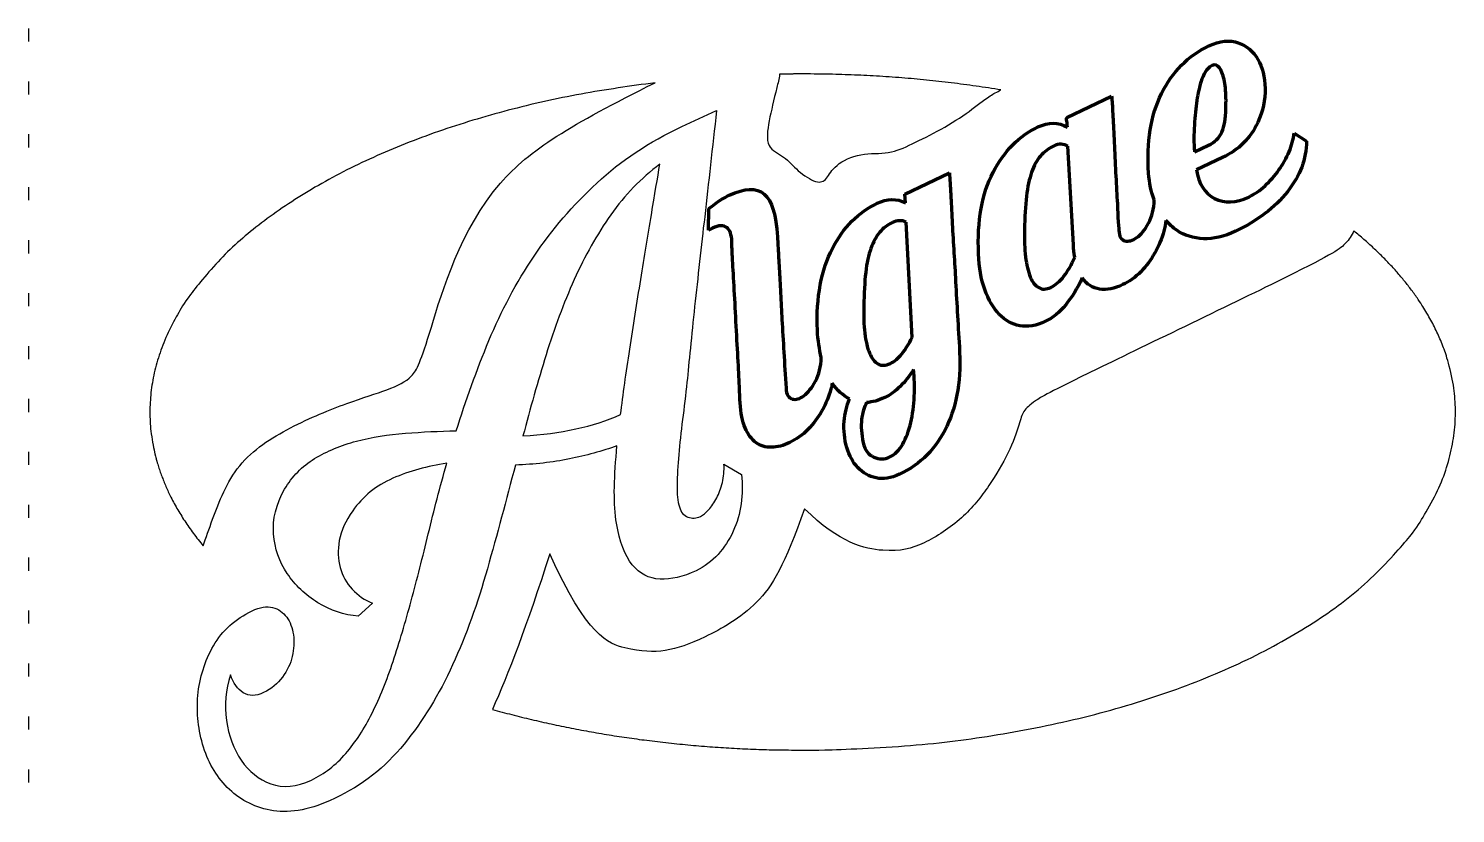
# Model space of a CAD drawing. Header units: millimetres. Extents: x 5931 to 6431, y -1362 to -140.
# Drawn here: x 6114.4 to 6223.3, y -610.4 to -550.5 of the extents above; entities that cross this region are included whole.
import ezdxf

# ---------------------------------------------------------------- set-up
doc = ezdxf.new("R2010")
doc.units = ezdxf.units.MM
doc.header["$MEASUREMENT"] = 0
for name, color, linetype, true_color in [('graveren', 220, 'Continuous', 0xff00b6), ('Snijden binnen', 160, 'Continuous', 0x0022ff), ('taglio', 98, 'Continuous', 0x004c00)]:
    doc.layers.add(name, color=color, linetype=linetype, true_color=true_color)

msp = doc.modelspace()

# ---------------------------------------------------------------- linework, layer by layer
at = {"layer": 'graveren', "color": 1, "lineweight": 211, "true_color": 0xff0000}
for p, q in [((6193.61, -557.25), (6197.03, -555.62)), ((6210.97, -558.45), (6211.91, -559.07)), ((6194.12, -566.98), (6193.7, -559.45)), ((6203.35, -559.89), (6204.44, -559.38)), ((6205.5, -560.32), (6203.51, -561.26)), ((6181.25, -563.11), (6184.66, -561.49)), ((6181.3, -563.77), (6181.25, -563.11)), ((6166.26, -565.85), (6166.28, -564.2)), ((6181.81, -574.07), (6181.34, -565.24)), ((6166.57, -565.7), (6166.26, -565.85)), ((6174.87, -575.58), (6174.87, -575.58))]:
    msp.add_line(p, q, dxfattribs=at)
at = {"layer": 'graveren', "color": 18, "true_color": 0x000000}
for p, q in [((6164.22, -557.95), (6166.88, -556.72)), ((6159.25, -582.76), (6159.27, -582.33)), ((6167.44, -583.74), (6168.79, -584.51)), ((6140.61, -594.34), (6139.53, -595.35))]:
    msp.add_line(p, q, dxfattribs=at)
at = {"layer": 'graveren', "color": 1, "lineweight": 211, "true_color": 0xff0000}
for points in [[(6200.84, -555.43), (6201.66, -553.76), (6202.87, -552.55), (6204.46, -551.79)], [(6204.46, -551.79), (6205.31, -551.39), (6206.06, -551.31), (6206.7, -551.55)], [(6206.7, -551.55), (6207.35, -551.79), (6207.85, -552.21), (6208.2, -552.82)], [(6205.01, -553.27), (6204.82, -553.19), (6204.6, -553.29), (6204.35, -553.56)], [(6205.46, -553.83), (6205.35, -553.53), (6205.2, -553.34), (6205.01, -553.27)], [(6208.2, -552.82), (6208.55, -553.42), (6208.74, -554.16), (6208.75, -555.03)], [(6204.35, -553.56), (6204.18, -553.74), (6204.02, -554.04), (6203.88, -554.47)], [(6205.72, -555), (6205.67, -554.52), (6205.58, -554.13), (6205.46, -553.83)], [(6199.86, -561.51), (6199.69, -559.13), (6200.02, -557.1), (6200.84, -555.43)], [(6203.88, -554.47), (6203.74, -554.89), (6203.63, -555.39), (6203.54, -555.96)], [(6205.75, -556.59), (6205.78, -556.02), (6205.77, -555.49), (6205.72, -555)], [(6208.75, -555.03), (6208.77, -555.9), (6208.58, -556.77), (6208.19, -557.64)], [(6197.03, -555.62), (6197.06, -555.84), (6197.08, -556.22), (6197.11, -556.76)], [(6203.54, -555.96), (6203.46, -556.53), (6203.4, -557.16), (6203.35, -557.84)], [(6205.45, -558.37), (6205.64, -557.92), (6205.74, -557.33), (6205.75, -556.59)], [(6191.41, -557.98), (6192.22, -557.6), (6192.97, -557.6), (6193.66, -557.99)], [(6193.61, -557.53), (6193.59, -557.4), (6193.59, -557.31), (6193.61, -557.25)], [(6193.66, -557.99), (6193.65, -557.81), (6193.64, -557.66), (6193.61, -557.53)], [(6197.11, -556.76), (6197.14, -557.31), (6197.17, -557.93), (6197.21, -558.64)], [(6208.19, -557.64), (6207.62, -558.85), (6206.72, -559.74), (6205.5, -560.32)], [(6187.99, -561.44), (6188.84, -559.81), (6189.98, -558.66), (6191.41, -557.98)], [(6197.21, -558.64), (6197.24, -559.35), (6197.27, -560.1), (6197.31, -560.88)], [(6203.35, -557.84), (6203.31, -558.52), (6203.31, -559.2), (6203.35, -559.89)], [(6204.44, -559.38), (6204.92, -559.15), (6205.25, -558.81), (6205.45, -558.37)], [(6210.58, -559.87), (6210.78, -559.39), (6210.91, -558.91), (6210.97, -558.45)], [(6192.6, -559.44), (6192.2, -559.63), (6191.87, -559.88), (6191.6, -560.2)], [(6193.7, -559.45), (6193.38, -559.25), (6193.01, -559.24), (6192.6, -559.44)], [(6209.81, -561.26), (6210.12, -560.82), (6210.38, -560.36), (6210.58, -559.87)], [(6211.91, -559.07), (6211.91, -560.41), (6211.43, -561.69), (6210.46, -562.92)], [(6191.6, -560.2), (6191.34, -560.51), (6191.11, -560.92), (6190.93, -561.43)], [(6197.31, -560.88), (6197.35, -561.66), (6197.39, -562.39), (6197.43, -563.08)], [(6184.66, -561.49), (6184.69, -561.96), (6184.72, -562.51), (6184.75, -563.12)], [(6186.88, -567.67), (6186.76, -565.14), (6187.13, -563.06), (6187.99, -561.44)], [(6190.93, -561.43), (6190.75, -561.93), (6190.62, -562.55), (6190.53, -563.27)], [(6200.28, -563.55), (6200.05, -562.95), (6199.91, -562.27), (6199.86, -561.51)], [(6203.51, -561.26), (6203.68, -562.32), (6204.15, -563.05), (6204.9, -563.44)], [(6208.75, -562.47), (6209.14, -562.11), (6209.5, -561.7), (6209.81, -561.26)], [(6167.85, -563.19), (6169.03, -562.63), (6169.92, -562.6), (6170.51, -563.1)], [(6170.51, -563.1), (6171.11, -563.61), (6171.44, -564.69), (6171.52, -566.36)], [(6184.75, -563.12), (6184.79, -563.74), (6184.83, -564.4), (6184.86, -565.11)], [(6197.43, -563.08), (6197.47, -563.78), (6197.5, -564.38), (6197.52, -564.89)], [(6210.46, -562.92), (6209.49, -564.14), (6208.17, -565.14), (6206.49, -565.94)], [(6207.5, -563.33), (6207.93, -563.13), (6208.35, -562.84), (6208.75, -562.47)], [(6166.28, -564.2), (6166.43, -564.1), (6166.59, -563.99), (6166.76, -563.86)], [(6166.76, -563.86), (6166.91, -563.74), (6167.07, -563.62), (6167.24, -563.51)], [(6167.24, -563.51), (6167.42, -563.41), (6167.62, -563.3), (6167.85, -563.19)], [(6175.72, -567.26), (6176.57, -565.63), (6177.71, -564.48), (6179.14, -563.81)], [(6179.14, -563.81), (6179.91, -563.44), (6180.63, -563.43), (6181.3, -563.77)], [(6190.53, -563.27), (6190.45, -564), (6190.4, -564.86), (6190.39, -565.85)], [(6199.86, -565.32), (6200.13, -564.82), (6200.27, -564.23), (6200.28, -563.55)], [(6204.9, -563.44), (6205.66, -563.83), (6206.52, -563.79), (6207.5, -563.33)], [(6180.3, -565.28), (6179.92, -565.45), (6179.6, -565.7), (6179.33, -566.02)], [(6181.34, -565.24), (6181.02, -565.09), (6180.67, -565.1), (6180.3, -565.28)], [(6184.86, -565.11), (6184.89, -565.82), (6184.93, -566.55), (6184.98, -567.3)], [(6197.52, -564.89), (6197.55, -565.39), (6197.57, -565.72), (6197.59, -565.86)], [(6198.96, -566.43), (6199.28, -566.2), (6199.58, -565.83), (6199.86, -565.32)], [(6201.18, -565.13), (6201.15, -565.39), (6201.09, -565.66), (6201.02, -565.93)], [(6202, -565.86), (6201.7, -565.66), (6201.43, -565.41), (6201.18, -565.13)], [(6167.65, -565.66), (6167.41, -565.46), (6167.04, -565.47), (6166.57, -565.7)], [(6168.04, -566.71), (6168.03, -566.21), (6167.9, -565.86), (6167.65, -565.66)], [(6171.52, -566.36), (6171.54, -566.55), (6171.56, -566.86), (6171.58, -567.28)], [(6179.33, -566.02), (6179.07, -566.34), (6178.84, -566.75), (6178.66, -567.25)], [(6190.39, -565.85), (6190.36, -566.6), (6190.39, -567.28), (6190.46, -567.89)], [(6197.59, -565.86), (6197.61, -566.34), (6197.76, -566.61), (6198.05, -566.67)], [(6201.02, -565.93), (6200.86, -566.52), (6200.63, -567.08), (6200.33, -567.6)], [(6204.04, -566.51), (6203.28, -566.48), (6202.6, -566.27), (6202, -565.86)], [(6206.49, -565.94), (6205.62, -566.35), (6204.8, -566.54), (6204.04, -566.51)], [(6168.09, -567.91), (6168.06, -567.29), (6168.04, -566.89), (6168.04, -566.71)], [(6171.58, -567.28), (6171.6, -567.7), (6171.63, -568.2), (6171.66, -568.78)], [(6174.57, -573.51), (6174.48, -570.97), (6174.86, -568.88), (6175.72, -567.26)], [(6178.66, -567.25), (6178.48, -567.75), (6178.35, -568.37), (6178.26, -569.09)], [(6184.98, -567.3), (6185.03, -568.05), (6185.08, -568.78), (6185.11, -569.5)], [(6194.22, -567.92), (6194.16, -567.62), (6194.12, -567.31), (6194.12, -566.98)], [(6198.05, -566.67), (6198.33, -566.74), (6198.64, -566.66), (6198.96, -566.43)], [(6168.21, -570.12), (6168.16, -569.26), (6168.12, -568.53), (6168.09, -567.91)], [(6187.35, -570.4), (6187.06, -569.61), (6186.91, -568.7), (6186.88, -567.67)], [(6190.46, -567.89), (6190.54, -568.5), (6190.66, -569.01), (6190.82, -569.42)], [(6193.39, -569.38), (6193.71, -568.97), (6193.98, -568.49), (6194.22, -567.92)], [(6200.33, -567.6), (6200.04, -568.13), (6199.68, -568.6), (6199.26, -569.03)], [(6171.66, -568.78), (6171.7, -569.36), (6171.73, -569.99), (6171.76, -570.68)], [(6178.26, -569.09), (6178.18, -569.82), (6178.13, -570.68), (6178.12, -571.67)], [(6185.11, -569.5), (6185.2, -571.18), (6185.3, -572.94), (6185.41, -574.76)], [(6190.82, -569.42), (6190.99, -569.82), (6191.2, -570.1), (6191.47, -570.25)], [(6192.39, -570.23), (6192.74, -570.07), (6193.08, -569.78), (6193.39, -569.38)], [(6194.79, -569.51), (6194.42, -570.3), (6194, -570.98), (6193.53, -571.56)], [(6196.12, -570.36), (6195.59, -570.29), (6195.15, -570), (6194.79, -569.51)], [(6199.26, -569.03), (6198.84, -569.46), (6198.38, -569.79), (6197.89, -570.02)], [(6168.36, -572.84), (6168.31, -571.88), (6168.26, -570.97), (6168.21, -570.12)], [(6171.76, -570.68), (6171.79, -571.36), (6171.83, -572.03), (6171.87, -572.7)], [(6188.46, -572.29), (6188, -571.82), (6187.64, -571.19), (6187.35, -570.4)], [(6191.47, -570.25), (6191.73, -570.41), (6192.04, -570.4), (6192.39, -570.23)], [(6197.89, -570.02), (6197.24, -570.33), (6196.66, -570.44), (6196.12, -570.36)], [(6178.12, -571.67), (6178.09, -572.42), (6178.12, -573.1), (6178.19, -573.72)], [(6193.53, -571.56), (6193.06, -572.14), (6192.54, -572.56), (6191.98, -572.82)], [(6168.51, -575.57), (6168.46, -574.72), (6168.41, -573.81), (6168.36, -572.84)], [(6171.87, -572.7), (6171.96, -574.28), (6172.06, -576.02), (6172.18, -577.92)], [(6190.03, -573.16), (6189.43, -573.05), (6188.91, -572.76), (6188.46, -572.29)], [(6191.98, -572.82), (6191.28, -573.16), (6190.63, -573.27), (6190.03, -573.16)], [(6174.87, -575.58), (6174.72, -574.96), (6174.62, -574.27), (6174.57, -573.51)], [(6178.19, -573.72), (6178.27, -574.33), (6178.38, -574.84), (6178.55, -575.24)], [(6181.03, -575.3), (6181.31, -574.95), (6181.57, -574.54), (6181.81, -574.07)], [(6185.41, -574.76), (6185.57, -577.15), (6185.25, -579.17), (6184.45, -580.85)], [(6168.62, -577.8), (6168.59, -577.16), (6168.56, -576.42), (6168.51, -575.57)], [(6174.43, -577.38), (6174.7, -576.88), (6174.84, -576.27), (6174.87, -575.58)], [(6178.55, -575.24), (6178.72, -575.64), (6178.93, -575.92), (6179.2, -576.07)], [(6179.2, -576.07), (6179.46, -576.23), (6179.78, -576.22), (6180.15, -576.04)], [(6180.15, -576.04), (6180.46, -575.89), (6180.75, -575.64), (6181.03, -575.3)], [(6181.92, -576.49), (6181.61, -577), (6181.26, -577.43), (6180.89, -577.8)], [(6181.97, -578.55), (6182, -577.83), (6181.98, -577.15), (6181.92, -576.49)], [(6168.68, -579.05), (6168.66, -578.85), (6168.64, -578.44), (6168.62, -577.8)], [(6172.18, -577.92), (6172.21, -578.41), (6172.36, -578.69), (6172.65, -578.76)], [(6173.55, -578.5), (6173.87, -578.26), (6174.16, -577.89), (6174.43, -577.38)], [(6175.61, -577.98), (6175.45, -578.58), (6175.22, -579.14), (6174.92, -579.66)], [(6175.71, -577.55), (6175.68, -577.69), (6175.65, -577.84), (6175.61, -577.98)], [(6177.02, -578.74), (6176.51, -578.49), (6176.08, -578.09), (6175.71, -577.55)], [(6180.89, -577.8), (6180.52, -578.17), (6180.13, -578.45), (6179.71, -578.65)], [(6169.05, -580.96), (6168.84, -580.46), (6168.71, -579.82), (6168.68, -579.05)], [(6172.65, -578.76), (6172.94, -578.83), (6173.24, -578.74), (6173.55, -578.5)], [(6176.61, -580.46), (6176.68, -579.84), (6176.81, -579.27), (6177.02, -578.74)], [(6178.33, -579.03), (6178.14, -579.38), (6178.02, -579.8), (6177.95, -580.32)], [(6179, -578.91), (6178.77, -578.96), (6178.55, -579.01), (6178.33, -579.03)], [(6179.71, -578.65), (6179.46, -578.76), (6179.23, -578.85), (6179, -578.91)], [(6181.7, -580.56), (6181.85, -579.93), (6181.94, -579.26), (6181.97, -578.55)], [(6174.92, -579.66), (6174.62, -580.18), (6174.27, -580.66), (6173.85, -581.08)], [(6176.82, -582.45), (6176.64, -581.83), (6176.57, -581.16), (6176.61, -580.46)], [(6177.95, -580.32), (6177.89, -580.83), (6177.93, -581.42), (6178.07, -582.09)], [(6181.09, -582.2), (6181.35, -581.73), (6181.56, -581.18), (6181.7, -580.56)], [(6169.89, -582.09), (6169.55, -581.84), (6169.27, -581.47), (6169.05, -580.96)], [(6173.85, -581.08), (6173.43, -581.51), (6172.97, -581.84), (6172.47, -582.08)], [(6184.45, -580.85), (6183.65, -582.53), (6182.45, -583.74), (6180.85, -584.5)], [(6171.07, -582.44), (6170.62, -582.45), (6170.23, -582.33), (6169.89, -582.09)], [(6172.47, -582.08), (6171.98, -582.32), (6171.51, -582.44), (6171.07, -582.44)], [(6177.66, -583.99), (6177.28, -583.59), (6177, -583.08), (6176.82, -582.45)], [(6178.07, -582.09), (6178.21, -582.65), (6178.48, -583.03), (6178.89, -583.2)], [(6180.11, -583.18), (6180.5, -582.99), (6180.83, -582.66), (6181.09, -582.2)], [(6178.89, -583.2), (6179.29, -583.38), (6179.7, -583.37), (6180.11, -583.18)], [(6179.05, -584.78), (6178.51, -584.66), (6178.04, -584.4), (6177.66, -583.99)], [(6180.85, -584.5), (6180.19, -584.81), (6179.59, -584.91), (6179.05, -584.78)]]:
    msp.add_open_spline(points, degree=3, dxfattribs=at)
at = {"layer": 'graveren', "color": 18, "true_color": 0x000000}
for points in [[(6166.88, -556.72), (6166.56, -559.54), (6166.26, -562.24), (6165.97, -564.84)], [(6157.74, -562.26), (6159.57, -560.56), (6161.73, -559.12), (6164.22, -557.95)], [(6162.55, -560.83), (6161.12, -561.89), (6159.87, -563.17), (6158.81, -564.68)], [(6161.9, -564.68), (6162.15, -563.14), (6162.37, -561.86), (6162.55, -560.83)], [(6152.95, -567.84), (6154.31, -565.81), (6155.91, -563.95), (6157.74, -562.26)], [(6158.81, -564.68), (6157.75, -566.18), (6156.82, -567.84), (6156.01, -569.64)], [(6161.09, -569.63), (6161.37, -567.87), (6161.64, -566.22), (6161.9, -564.68)], [(6165.97, -564.84), (6165.83, -565.95), (6165.7, -567.09), (6165.58, -568.26)], [(6149.5, -574.29), (6150.44, -572.02), (6151.59, -569.87), (6152.95, -567.84)], [(6165.58, -568.26), (6165.45, -569.44), (6165.33, -570.58), (6165.2, -571.69)], [(6156.01, -569.64), (6155.2, -571.45), (6154.49, -573.36), (6153.86, -575.38)], [(6160.25, -574.96), (6160.52, -573.17), (6160.8, -571.39), (6161.09, -569.63)], [(6165.2, -571.69), (6165.08, -572.8), (6164.98, -573.86), (6164.88, -574.86)], [(6147.01, -581.18), (6147.73, -578.86), (6148.56, -576.56), (6149.5, -574.29)], [(6159.55, -579.95), (6159.74, -578.42), (6159.97, -576.75), (6160.25, -574.96)], [(6164.88, -574.86), (6164.78, -575.85), (6164.69, -576.73), (6164.62, -577.47)], [(6153.86, -575.38), (6153.24, -577.4), (6152.65, -579.47), (6152.1, -581.58)], [(6164.62, -577.47), (6164.51, -578.43), (6164.4, -579.39), (6164.28, -580.33)], [(6152.1, -581.58), (6154.99, -581.41), (6157.47, -580.86), (6159.55, -579.95)], [(6164.28, -580.33), (6164.16, -581.28), (6164.06, -582.17), (6163.99, -583)], [(6139.39, -581.98), (6140.57, -581.68), (6141.81, -581.47), (6143.12, -581.37)], [(6143.12, -581.37), (6144.43, -581.27), (6145.72, -581.21), (6147.01, -581.18)], [(6136.19, -583.31), (6137.15, -582.73), (6138.22, -582.28), (6139.39, -581.98)], [(6159.27, -582.33), (6158.15, -582.74), (6156.93, -583.07), (6155.64, -583.33)], [(6159.24, -588.24), (6159.01, -586.83), (6159.02, -585), (6159.25, -582.76)], [(6133.9, -585.65), (6134.47, -584.67), (6135.24, -583.89), (6136.19, -583.31)], [(6146.28, -583.66), (6144.81, -583.88), (6143.43, -584.26), (6142.16, -584.81)], [(6144.87, -589.05), (6145.3, -587.27), (6145.77, -585.48), (6146.28, -583.66)], [(6151.52, -583.8), (6150.83, -586.46), (6150.12, -589.1), (6149.38, -591.72)], [(6155.64, -583.33), (6154.34, -583.59), (6152.97, -583.75), (6151.52, -583.8)], [(6163.99, -583), (6163.91, -583.84), (6163.87, -584.61), (6163.86, -585.31)], [(6167.32, -585.13), (6167.43, -584.7), (6167.47, -584.24), (6167.44, -583.74)], [(6142.16, -584.81), (6140.89, -585.37), (6139.87, -586.19), (6139.1, -587.3)], [(6168.79, -584.51), (6168.87, -585.26), (6168.86, -586.01), (6168.75, -586.75)], [(6133.06, -589.06), (6132.97, -587.93), (6133.25, -586.8), (6133.9, -585.65)], [(6163.86, -585.31), (6163.85, -586.01), (6163.91, -586.57), (6164.04, -587)], [(6166.89, -586.31), (6167.06, -585.96), (6167.21, -585.57), (6167.32, -585.13)], [(6164.04, -587), (6164.15, -587.4), (6164.37, -587.66), (6164.69, -587.77)], [(6166.28, -587.2), (6166.51, -586.96), (6166.71, -586.66), (6166.89, -586.31)], [(6168.75, -586.75), (6168.65, -587.5), (6168.45, -588.2), (6168.15, -588.85)], [(6139.1, -587.3), (6138.55, -588.06), (6138.21, -588.82), (6138.08, -589.57)], [(6164.69, -587.77), (6165.01, -587.89), (6165.32, -587.87), (6165.64, -587.72)], [(6165.64, -587.72), (6165.84, -587.62), (6166.06, -587.45), (6166.28, -587.2)], [(6134.1, -592.08), (6133.5, -591.19), (6133.15, -590.18), (6133.06, -589.06)], [(6143.57, -594.16), (6144.01, -592.52), (6144.45, -590.82), (6144.87, -589.05)], [(6160.44, -591.41), (6159.87, -590.71), (6159.47, -589.66), (6159.24, -588.24)], [(6168.15, -588.85), (6167.85, -589.5), (6167.46, -590.09), (6166.99, -590.62)], [(6138.08, -589.57), (6137.95, -590.31), (6137.97, -591), (6138.15, -591.63)], [(6162.56, -592.51), (6161.71, -592.47), (6161.01, -592.1), (6160.44, -591.41)], [(6166.99, -590.62), (6166.52, -591.15), (6165.96, -591.56), (6165.32, -591.87)], [(6136.45, -594.32), (6135.49, -593.72), (6134.7, -592.98), (6134.1, -592.08)], [(6138.15, -591.63), (6138.32, -592.26), (6138.62, -592.81), (6139.06, -593.29)], [(6149.38, -591.72), (6148.64, -594.34), (6147.76, -596.78), (6146.73, -599.05)], [(6165.32, -591.87), (6164.32, -592.34), (6163.4, -592.55), (6162.56, -592.51)], [(6139.06, -593.29), (6139.51, -593.76), (6140.02, -594.11), (6140.61, -594.34)], [(6131.42, -594.94), (6132.02, -594.65), (6132.54, -594.57), (6132.99, -594.68)], [(6132.99, -594.68), (6133.44, -594.8), (6133.8, -595.04), (6134.06, -595.41)], [(6139.53, -595.35), (6138.44, -595.25), (6137.42, -594.91), (6136.45, -594.32)], [(6142.19, -598.79), (6142.66, -597.33), (6143.13, -595.79), (6143.57, -594.16)], [(6128.48, -597.6), (6129.15, -596.43), (6130.13, -595.54), (6131.42, -594.94)], [(6134.06, -595.41), (6134.32, -595.78), (6134.49, -596.23), (6134.57, -596.77)], [(6134.57, -596.77), (6134.65, -597.3), (6134.62, -597.85), (6134.49, -598.41)], [(6127.28, -601.39), (6127.41, -600.04), (6127.8, -598.78), (6128.48, -597.6)], [(6134.49, -598.41), (6134.36, -598.96), (6134.11, -599.49), (6133.74, -600)], [(6140.58, -602.75), (6141.18, -601.56), (6141.71, -600.24), (6142.19, -598.79)], [(6146.73, -599.05), (6145.7, -601.32), (6144.46, -603.34), (6143.02, -605.11)], [(6129.78, -599.82), (6129.41, -600.96), (6129.3, -602.12), (6129.47, -603.3)], [(6130.75, -601.19), (6130.3, -600.92), (6129.98, -600.46), (6129.78, -599.82)], [(6133.74, -600), (6133.37, -600.5), (6132.89, -600.9), (6132.29, -601.18)], [(6132.29, -601.18), (6131.71, -601.46), (6131.19, -601.46), (6130.75, -601.19)], [(6127.72, -605.35), (6127.31, -604.06), (6127.16, -602.74), (6127.28, -601.39)], [(6129.47, -603.3), (6129.63, -604.48), (6130.01, -605.49), (6130.59, -606.35)], [(6138.57, -605.83), (6139.32, -604.96), (6139.99, -603.93), (6140.58, -602.75)], [(6129.69, -608.58), (6128.78, -607.72), (6128.13, -606.64), (6127.72, -605.35)], [(6143.02, -605.11), (6141.58, -606.89), (6139.81, -608.27), (6137.72, -609.26)], [(6130.59, -606.35), (6131.17, -607.2), (6131.93, -607.8), (6132.85, -608.15)], [(6135.95, -607.86), (6136.94, -607.38), (6137.82, -606.71), (6138.57, -605.83)], [(6133.06, -610.2), (6131.72, -609.98), (6130.59, -609.45), (6129.69, -608.58)], [(6132.85, -608.15), (6133.78, -608.49), (6134.81, -608.4), (6135.95, -607.86)], [(6137.72, -609.26), (6135.96, -610.1), (6134.41, -610.41), (6133.06, -610.2)]]:
    msp.add_open_spline(points, degree=3, dxfattribs=at)
at = {"layer": 'Snijden binnen'}
for points, knots in [([(6171.69, -553.95), (6171.64, -554.33), (6171.31, -555.67), (6170.84, -557.56), (6170.59, -559.64), (6172.09, -560.17), (6173.01, -561.34), (6174.58, -562.37), (6175.3, -562.03), (6175.82, -560.88), (6177.86, -559.91), (6180.09, -560.09), (6181.69, -559.32), (6184.01, -558.21), (6186.34, -556.73), (6187.34, -555.82), (6188.29, -555.29), (6188.58, -555.15)], [-141.584629, -141.584629, -141.584629, -141.584629, -140.05801, -135.303165, -130.548321, -125.793476, -121.038632, -116.283787, -111.528943, -106.774098, -102.019254, -97.26441, -92.509565, -87.754721, -82.999876, -78.245032, -76.277018, -76.277018, -76.277018, -76.277018]), ([(6127.69, -589.97), (6127.89, -589.36), (6128.58, -587.45), (6130.06, -583.55), (6134.28, -580.81), (6138.92, -578.94), (6141.89, -578.05), (6143.78, -577.14), (6144.53, -575.35), (6148.34, -562.33), (6155.69, -557.83), (6162.19, -554.6)], [490.649543, 490.649543, 490.649543, 490.649543, 497.26951, 509.200843, 521.132177, 533.06351, 544.994843, 556.926177, 568.85751, 580.788844, 589.429054, 589.429054, 589.429054, 589.429054]), ([(6215.53, -565.92), (6215.37, -566.27), (6214.82, -567.05), (6213.54, -567.99), (6192.76, -577.95), (6191.09, -578.93), (6190.21, -579.71), (6190.06, -580.5), (6189.23, -582.86), (6187.74, -585.36), (6185.76, -587.92), (6182.62, -589.96), (6180.09, -590.64), (6176.29, -589.78), (6173.59, -587.14)], [341.756662, 341.756662, 341.756662, 341.756662, 344.846946, 349.60179, 354.356635, 359.111479, 363.866324, 368.621168, 373.376013, 378.130857, 382.885702, 387.640546, 392.395391, 397.150235, 397.150235, 397.150235, 397.150235])]:
    msp.add_open_spline(points, degree=3, knots=knots, dxfattribs=at)
for points, weights, knots in [([(6188.58, -555.15), (6181.2, -553.93), (6173.45, -553.93), (6172.57, -553.93), (6171.69, -553.95)], [0.903977438062, 0.939486101387, 1, 0.992735077512, 0.985830553254], [-159.696697, -159.696697, -159.696697, -143.525984, -143.525984, -141.584629, -141.584629, -141.584629]), ([(6162.19, -554.6), (6123.62, -559.23), (6123.62, -579.75), (6123.62, -585.08), (6127.69, -589.97)], [0.923473163235, 0.75236290866, 1, 0.921254577005, 0.884851149279], [403.432606, 403.432606, 403.432606, 469.606949, 469.606949, 490.649543, 490.649543, 490.649543]), ([(6149.76, -602.46), (6160.85, -605.57), (6173.45, -605.57), (6223.28, -605.57), (6223.28, -579.75), (6223.28, -572.25), (6215.53, -565.92)], [0.871743974812, 0.905166851841, 1, 0.707106781187, 1, 0.892653870134, 0.863993014334], [209.46187, 209.46187, 209.46187, 234.803475, 234.803475, 313.071299, 313.071299, 341.756662, 341.756662, 341.756662])]:
    msp.add_rational_spline(points, weights, degree=2, knots=knots, dxfattribs=at)
for points in [[(6173.59, -587.14), (6172.08, -591.44), (6170.22, -594.66), (6165.72, -597.17), (6162.96, -598.14), (6160.23, -598.02), (6157, -596.89), (6154.15, -590.57)], [(6154.15, -590.57), (6152.39, -596.08), (6150.96, -599.81), (6149.76, -602.46)]]:
    msp.add_open_spline(points, degree=3, dxfattribs=at)
at = {"layer": 'taglio'}
for p, q in [((6114.36, -550.46), (6114.36, -551.46)), ((6114.36, -554.5), (6114.36, -555.5)), ((6114.36, -558.54), (6114.36, -559.54)), ((6114.36, -562.58), (6114.36, -563.58)), ((6114.36, -566.63), (6114.36, -567.63)), ((6114.36, -570.67), (6114.36, -571.67)), ((6114.36, -574.71), (6114.36, -575.71)), ((6114.36, -578.75), (6114.36, -579.75)), ((6114.36, -582.79), (6114.36, -583.79)), ((6114.36, -586.83), (6114.36, -587.83)), ((6114.36, -590.87), (6114.36, -591.87)), ((6114.36, -594.91), (6114.36, -595.91)), ((6114.36, -598.96), (6114.36, -599.96)), ((6114.36, -603), (6114.36, -604)), ((6114.36, -607.04), (6114.36, -608.04))]:
    msp.add_line(p, q, dxfattribs=at)

doc.saveas('drawing.dxf')
